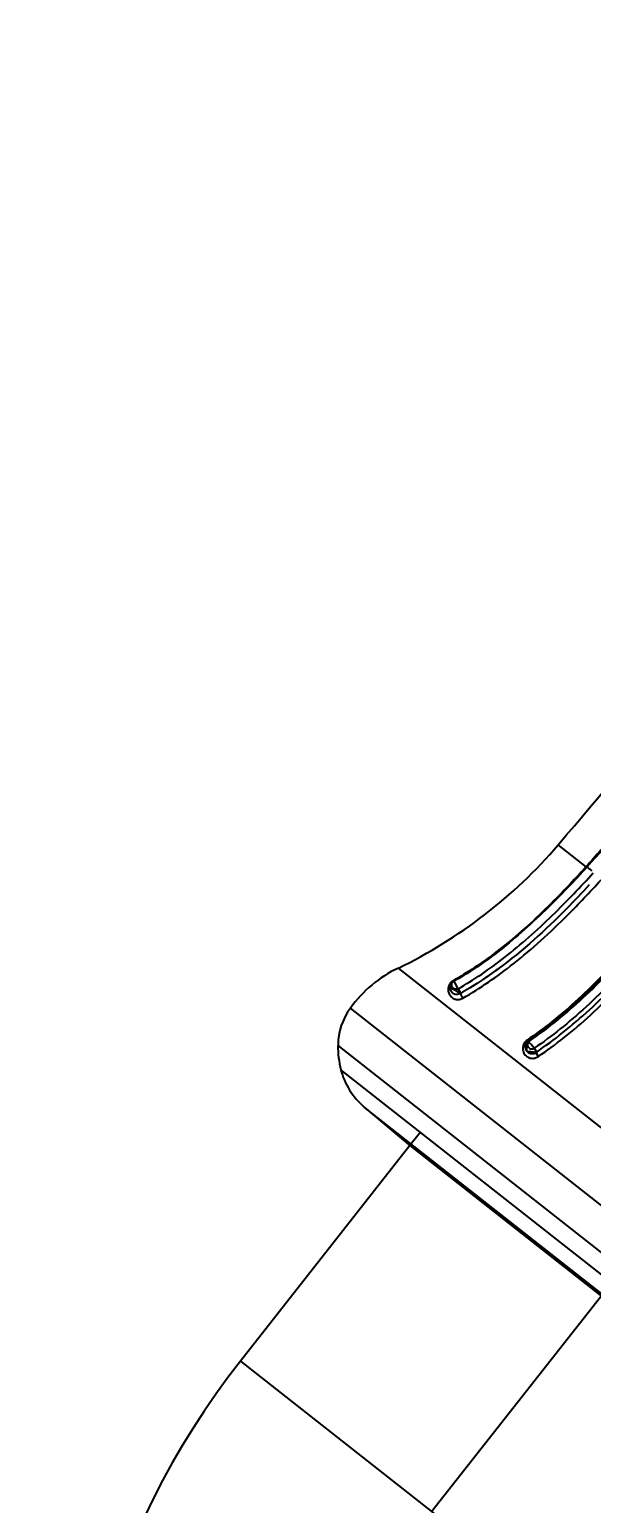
# Model space of a CAD drawing. Header units: millimetres. Extents: x 1145859089 to 1147511753, y -1047484727 to -1047247487.
# Drawn here: x 1146333116.7 to 1146333156, y -1047433708.7 to -1047433605.7 of the extents above; entities that cross this region are included whole.
import ezdxf
from ezdxf.xclip import XClip

# ---------------------------------------------------------------- set-up
doc = ezdxf.new("R2010")
doc.units = ezdxf.units.MM
doc.header["$LTSCALE"] = 100
doc.header["$MEASUREMENT"] = 0
doc.header["$XCLIPFRAME"] = 2
doc.linetypes.add('단지배치도$0$CENTER', pattern=[31, 30, -0.5, 0, -0.5])
doc.layers.get('0').update_dxf_attribs({"linetype": 'CONTINUOUS'})
for name, color, linetype in [('XREF', 135, 'CONTINUOUS'), ('단지배치도$0$S240910', 33, 'CONTINUOUS'), ('단지배치도$0$W240910', 135, 'CONTINUOUS')]:
    doc.layers.add(name, color=color, linetype=linetype)
doc.styles.add('단지배치도$0$WS1', font='romans.shx', dxfattribs={"width": 0.8, "bigfont": 'whgtxt.shx'})

# ---------------------------------------------------------------- blocks, each defined once
blk = doc.blocks.new('단지배치도$0$zw$9902')
at = {"layer": '단지배치도$0$W240910', "linetype": '단지배치도$0$CENTER', "ltscale": 20}
blk.add_line((64471.17, -62339.95), (64762.94, -61968.93), dxfattribs=at)
at = {"layer": '단지배치도$0$W240910', "linetype": 'ByBlock', "ltscale": 20}
for p, q in [((64481.97, -62294.91), (64480.02, -62293.38)), ((64481.99, -62294.88), (64481.97, -62294.91)), ((64508.62, -62333.25), (64468.85, -62301.98)), ((64506.69, -62337.17), (64465.5, -62304.78)), ((64504.37, -62338.62), (64464.64, -62307.38)), ((64502.67, -62338.83), (64464.84, -62309.08)), ((64466.46, -62311.69), (64469.65, -62314.38)), ((64499.75, -62337.87), (64466.46, -62311.69)), ((64470.39, -62313.44), (64469.74, -62314.27)), ((64469.65, -62314.38), (64457.81, -62329.44)), ((64469.65, -62314.38), (64496.38, -62335.4)), ((64457.81, -62329.44), (64484.54, -62350.46))]:
    blk.add_line(p, q, dxfattribs=at)
for centre, radius, start, end in [((64092.84, -61961.19), 510.15, 319.3708, 325.7482), ((64453.86, -62270.95), 34.46, 295.788, 319.3968), ((64774.29, -61923.31), 472.76, 231.8161, 231.8215), ((64592.39, -62154.6), 178.51, 231.8302, 231.8411), ((64607.17, -62135.94), 202.31, 231.8157, 231.822), ((64885.21, -61781.79), 652.56, 231.85107, 231.85259), ((64636.04, -62099.29), 248.97, 231.8166, 231.821), ((64607.44, -62135.52), 202.81, 231.8439, 231.8497), ((64629.34, -62107.49), 238.38, 231.8734, 231.8783), ((64643.33, -62089.9), 260.85, 231.8455, 231.8499), ((64634.77, -62100.82), 246.98, 231.8451, 231.8498), ((64632.12, -62104.04), 242.81, 231.8733, 231.8781), ((64636.03, -62099.1), 249.11, 231.8734, 231.878), ((64638.49, -62095.99), 253.07, 231.8733, 231.8779), ((64638.79, -62095.65), 253.53, 231.8731, 231.8777), ((64639.69, -62094.53), 254.96, 231.873, 231.8775), ((64640.98, -62092.71), 257.19, 231.901, 231.9056), ((64642.49, -62091.02), 259.46, 231.8727, 231.8772), ((64643.43, -62089.66), 261.11, 231.9006, 231.9051), ((64644.71, -62088.05), 263.16, 231.9004, 231.9049), ((64645.94, -62086.52), 265.13, 231.9002, 231.9047), ((64471.3, -62307.46), 6.67, 179.3121, 194.0621), ((64501.83, -62364.06), 56, 141.8188, 231.8188)]:
    blk.add_arc(centre, radius, start, end, dxfattribs=at)
for points, knots in [([(64515.85, -62249.44), (64514.18, -62251.73), (64512.53, -62254.03), (64508.71, -62259.44), (64506.53, -62262.53), (64502.15, -62268.69), (64499.95, -62271.76), (64495.51, -62277.86), (64493.27, -62280.89), (64486.83, -62289.32), (64484.22, -62292.46), (64482.01, -62294.9)], [0, 0, 0, 0, 0.135049, 0.135049, 0.3150477, 0.3150477, 0.4948189, 0.4948189, 0.674471, 0.674471, 0.9999999, 0.9999999, 0.9999999, 0.9999999]), ([(64515.87, -62249.46), (64513.78, -62252.31), (64510.36, -62257.13), (64505.6, -62263.9), (64502.18, -62268.71), (64498.73, -62273.5), (64495.26, -62278.27), (64491.02, -62283.94), (64486.66, -62289.53), (64483.63, -62293.16), (64482.04, -62294.91)], [0, 0, 0, 0, 0.0106341, 0.0177242, 0.0248147, 0.02835993, 0.03545103, 0.04254223, 0.0496341, 0.0567277, 0.0567277, 0.0567277, 0.0567277]), ([(64503.47, -62266.81), (64502.12, -62268.71), (64499.35, -62272.56), (64495.14, -62278.34), (64491.53, -62283.16), (64488.58, -62286.97), (64486.32, -62289.8), (64484.14, -62292.45), (64482.68, -62294.13), (64481.99, -62294.88)], [227.43525, 227.43525, 227.43525, 227.43525, 298.02339, 371.0962, 444.16901, 480.70542, 517.24182, 553.77823, 584.57929, 584.57929, 584.57929, 584.57929]), ([(64481.97, -62294.91), (64481.55, -62295.37), (64480.66, -62296.33), (64479.15, -62297.86), (64477.48, -62299.44), (64475.74, -62300.85), (64474.16, -62301.99), (64473.16, -62302.6), (64472.69, -62302.87)], [0, 0, 0, 0, 0.166667, 0.333333, 0.5, 0.666667, 0.833333, 1, 1, 1, 1]), ([(64482.04, -62294.91), (64481.62, -62295.38), (64480.72, -62296.35), (64479.13, -62297.96), (64477.44, -62299.52), (64475.77, -62300.91), (64474.15, -62302.06), (64473.19, -62302.64), (64472.73, -62302.9)], [0, 0, 0, 0, 0.166667, 0.333333, 0.5, 0.666667, 0.833333, 1, 1, 1, 1]), ([(64482.01, -62294.9), (64481.58, -62295.37), (64480.69, -62296.33), (64479.19, -62297.86), (64477.59, -62299.35), (64476.35, -62300.38), (64475.67, -62300.9), (64475.55, -62301)], [0, 0, 0, 0, 0.1666667, 0.3333333, 0.5, 0.6666667, 0.70406, 0.70406, 0.70406, 0.70406]), ([(64482.04, -62294.91), (64482.03, -62294.91), (64482.02, -62294.9), (64482.01, -62294.9), (64482.01, -62294.9), (64482.01, -62294.9)], [0, 0, 0, 0, 0.333333, 0.666667, 1, 1, 1, 1]), ([(64473.04, -62303.42), (64473.57, -62303.12), (64474.65, -62302.45), (64476.29, -62301.26), (64477.99, -62299.84), (64479.64, -62298.3), (64481.13, -62296.79), (64482.04, -62295.81), (64482.48, -62295.33)], [0, 0, 0, 0, 0.166667, 0.333333, 0.5, 0.666667, 0.833333, 1, 1, 1, 1]), ([(64473.37, -62304.08), (64474.56, -62303.4), (64475.75, -62302.59), (64478.18, -62300.66), (64479.45, -62299.51), (64481.44, -62297.51), (64482.23, -62296.69), (64483.02, -62295.81)], [0, 0, 0, 0, 0.371803, 0.371803, 0.774117, 0.774117, 1, 1, 1, 1]), ([(64482.2, -62296.16), (64481.68, -62296.72), (64479.68, -62298.83), (64477.55, -62300.77), (64475.85, -62302.02)], [4.388092, 4.388092, 4.388092, 4.388092, 7.318533, 15.39882, 15.39882, 15.39882, 15.39882]), ([(64477.27, -62299.6), (64477.4, -62299.5), (64478.31, -62298.7), (64479.46, -62297.59), (64480.47, -62296.54), (64480.74, -62296.26)], [14.753255, 14.753255, 14.753255, 14.753255, 18.212067, 40.272865, 48.440986, 48.440986, 48.440986, 48.440986]), ([(64472.72, -62302.87), (64473.58, -62302.38), (64474.53, -62301.76), (64475.44, -62301.09), (64475.55, -62301)], [64.116786, 64.116786, 64.116786, 64.116786, 85.159632, 88.085818, 88.085818, 88.085818, 88.085818]), ([(64475.55, -62301), (64475.11, -62301.33), (64474.13, -62302.02), (64473.22, -62302.59), (64472.72, -62302.87)], [0.7040608, 0.7040608, 0.7040608, 0.7040608, 0.8333333, 0.997969, 0.997969, 0.997969, 0.997969]), ([(64475.85, -62302.02), (64475.43, -62302.32), (64474.31, -62303.11), (64473.58, -62303.53), (64473.2, -62303.75)], [0.7217181, 0.7217181, 0.7217181, 0.7217181, 0.8333333, 1, 1, 1, 1]), ([(64475.65, -62302.17), (64475.69, -62302.14), (64475.9, -62301.99), (64476.1, -62301.84), (64476.26, -62301.71)], [9.611629, 9.611629, 9.611629, 9.611629, 9.815078, 10.61949, 10.61949, 10.61949, 10.61949]), ([(64472.69, -62302.87), (64472.66, -62302.88), (64472.62, -62302.91), (64472.55, -62302.97), (64472.48, -62303.04), (64472.43, -62303.11), (64472.39, -62303.19), (64472.36, -62303.27), (64472.34, -62303.36), (64472.32, -62303.46), (64472.33, -62303.56), (64472.35, -62303.67), (64472.39, -62303.79), (64472.46, -62303.89), (64472.54, -62303.98), (64472.62, -62304.05), (64472.71, -62304.11), (64472.81, -62304.15), (64472.91, -62304.17), (64473.01, -62304.18), (64473.11, -62304.17), (64473.21, -62304.15), (64473.29, -62304.12), (64473.34, -62304.09), (64473.37, -62304.08)], [0, 0, 0, 0, 0.045455, 0.090909, 0.136364, 0.181818, 0.227273, 0.272727, 0.318182, 0.363636, 0.409091, 0.454545, 0.5, 0.545455, 0.590909, 0.636364, 0.681818, 0.727273, 0.772727, 0.818182, 0.863636, 0.909091, 0.954545, 1, 1, 1, 1]), ([(64472.45, -62303.33), (64472.45, -62303.32), (64472.46, -62303.3), (64472.46, -62303.28), (64472.46, -62303.28)], [0.54091182, 0.54091182, 0.54091182, 0.54091182, 0.61043366, 0.63989499, 0.63989499, 0.63989499, 0.63989499]), ([(64473.2, -62303.75), (64473.08, -62303.82), (64472.84, -62303.83), (64472.56, -62303.67), (64472.46, -62303.49), (64472.45, -62303.35), (64472.45, -62303.33)], [0, 0, 0, 0, 0.000409303, 0.000702655, 0.001219115, 0.001298733, 0.001298733, 0.001298733, 0.001298733]), ([(64472.49, -62303.13), (64472.49, -62303.13), (64472.49, -62303.13), (64472.47, -62303.18), (64472.46, -62303.23), (64472.46, -62303.27), (64472.46, -62303.27), (64472.46, -62303.28)], [1.0339266, 1.0339266, 1.0339266, 1.0339266, 1.049353, 1.0759269, 1.490302, 1.5326432, 1.5467569, 1.5467569, 1.5467569, 1.5467569]), ([(64472.69, -62302.89), (64472.69, -62302.89), (64472.66, -62302.91), (64472.62, -62302.94), (64472.57, -62302.99), (64472.55, -62303.02), (64472.55, -62303.03)], [4.5419047, 4.5419047, 4.5419047, 4.5419047, 4.5698004, 4.7606577, 4.951515, 5.0798149, 5.0798149, 5.0798149, 5.0798149]), ([(64472.73, -62302.9), (64472.72, -62302.91), (64472.69, -62302.93), (64472.65, -62302.96), (64472.63, -62303), (64472.61, -62303.04), (64472.59, -62303.09), (64472.58, -62303.14), (64472.58, -62303.19), (64472.6, -62303.25), (64472.62, -62303.3), (64472.65, -62303.35), (64472.69, -62303.39), (64472.74, -62303.42), (64472.78, -62303.44), (64472.83, -62303.46), (64472.88, -62303.46), (64472.93, -62303.46), (64472.98, -62303.45), (64473.02, -62303.43), (64473.04, -62303.42)], [0, 0, 0, 0, 0.055556, 0.111111, 0.166667, 0.222222, 0.277778, 0.333333, 0.388889, 0.444444, 0.5, 0.555556, 0.611111, 0.666667, 0.722222, 0.777778, 0.833333, 0.888889, 0.944444, 1, 1, 1, 1]), ([(64479.72, -62305.8), (64479.61, -62305.81), (64479.39, -62305.98), (64478.99, -62306.29), (64478.49, -62306.66), (64478.12, -62306.92), (64477.93, -62307.05)], [0.8532055, 0.8532055, 0.8532055, 0.8532055, 0.875, 0.9166667, 0.9583333, 0.9999979, 0.9999979, 0.9999979, 0.9999979]), ([(64477.83, -62307.79), (64477.83, -62307.78), (64477.8, -62307.74), (64477.75, -62307.66), (64477.71, -62307.55), (64477.71, -62307.42), (64477.73, -62307.31), (64477.78, -62307.2), (64477.84, -62307.11), (64477.9, -62307.07), (64477.93, -62307.05)], [0.4798282, 0.4798282, 0.4798282, 0.4798282, 0.5, 0.5714286, 0.6428571, 0.7142857, 0.7857143, 0.8571429, 0.9285714, 1, 1, 1, 1]), ([(64478.49, -62307.87), (64478.46, -62307.89), (64478.4, -62307.93), (64478.3, -62307.96), (64478.19, -62307.96), (64478.08, -62307.95), (64477.98, -62307.91), (64477.9, -62307.85), (64477.85, -62307.81), (64477.83, -62307.79)], [0, 0, 0, 0, 0.0714286, 0.1428571, 0.2142857, 0.2857143, 0.3571429, 0.4285714, 0.4797607, 0.4797607, 0.4797607, 0.4797607])]:
    blk.add_open_spline(points, degree=3, knots=knots, dxfattribs=at)
for points in [[(64481.98, -62294.93), (64481.38, -62295.59), (64480.77, -62296.24), (64480.14, -62296.87)], [(64481.98, -62294.93), (64481.98, -62294.93), (64481.98, -62294.92), (64481.97, -62294.91)], [(64481.99, -62294.88), (64482, -62294.89), (64482.01, -62294.9), (64482.01, -62294.9)], [(64481.06, -62297.37), (64481.07, -62297.37), (64481.07, -62297.36), (64481.08, -62297.36)], [(64486.64, -62298.58), (64486.1, -62299.23), (64484.99, -62300.51), (64483.23, -62302.42), (64481.42, -62304.2), (64479.59, -62305.76), (64478.43, -62306.62), (64477.86, -62307.01)], [(64478.01, -62307.08), (64478.57, -62306.7), (64479.73, -62305.85), (64481.55, -62304.29), (64483.37, -62302.52), (64485.12, -62300.61), (64486.23, -62299.32), (64486.78, -62298.67)], [(64478.32, -62306.77), (64481.29, -62304.68), (64483.88, -62301.96), (64486.32, -62299.08)], [(64487.24, -62299.06), (64486.69, -62299.72), (64485.56, -62301.02), (64483.8, -62302.94), (64481.97, -62304.72), (64480.17, -62306.27), (64478.96, -62307.17), (64478.35, -62307.58)], [(64478.49, -62307.87), (64479.12, -62307.44), (64480.36, -62306.52), (64482.22, -62304.92), (64484.01, -62303.17), (64485.77, -62301.26), (64486.91, -62299.94), (64487.48, -62299.26)], [(64478.64, -62308.16), (64479.23, -62307.76), (64480.42, -62306.88), (64482.31, -62305.28), (64484.14, -62303.43), (64486, -62301.49), (64487.15, -62300.14), (64487.71, -62299.46)], [(64468.85, -62301.98), (64467.52, -62302.61), (64466.36, -62303.58), (64465.5, -62304.78)], [(64474.98, -62302.64), (64475.11, -62302.55), (64475.24, -62302.46), (64475.37, -62302.36)], [(64472.47, -62303.24), (64472.46, -62303.25), (64472.45, -62303.27), (64472.45, -62303.29)], [(64472.46, -62303.26), (64472.46, -62303.26), (64472.46, -62303.26), (64472.46, -62303.26)], [(64472.49, -62303.13), (64472.5, -62303.1), (64472.52, -62303.07), (64472.54, -62303.04)], [(64472.54, -62303.04), (64472.57, -62302.98), (64472.64, -62302.92), (64472.71, -62302.88)], [(64472.55, -62303.03), (64472.55, -62303.02), (64472.55, -62303.02), (64472.56, -62303.01)], [(64472.69, -62302.87), (64472.7, -62302.88), (64472.7, -62302.88), (64472.66, -62302.91)], [(64472.73, -62302.9), (64472.72, -62302.89), (64472.71, -62302.88), (64472.7, -62302.88)], [(64472.71, -62302.88), (64472.7, -62302.88), (64472.7, -62302.88), (64472.7, -62302.88)], [(64473.04, -62303.42), (64473.05, -62303.44), (64473.08, -62303.48), (64473.14, -62303.56), (64473.18, -62303.65), (64473.21, -62303.72), (64473.21, -62303.75), (64473.2, -62303.75)], [(64473.37, -62304.08), (64473.36, -62304.07), (64473.32, -62304.02), (64473.27, -62303.94), (64473.22, -62303.85), (64473.2, -62303.78), (64473.2, -62303.75), (64473.2, -62303.75)], [(64465.5, -62304.78), (64464.95, -62305.52), (64464.64, -62306.44), (64464.64, -62307.38)], [(64477.86, -62307.01), (64477.82, -62307.03), (64477.76, -62307.09), (64477.68, -62307.18), (64477.61, -62307.3), (64477.56, -62307.45), (64477.54, -62307.6), (64477.56, -62307.77), (64477.62, -62307.93), (64477.72, -62308.06), (64477.83, -62308.16), (64477.95, -62308.23), (64478.07, -62308.27), (64478.19, -62308.29), (64478.32, -62308.29), (64478.43, -62308.26), (64478.54, -62308.22), (64478.61, -62308.18), (64478.64, -62308.16)], [(64477.83, -62307.79), (64477.77, -62307.71), (64477.73, -62307.62), (64477.72, -62307.53)], [(64477.86, -62307.01), (64477.89, -62307.04), (64477.92, -62307.05), (64477.93, -62307.05)], [(64478.35, -62307.58), (64478.32, -62307.6), (64478.25, -62307.63), (64478.14, -62307.64), (64478.03, -62307.6), (64477.94, -62307.52), (64477.88, -62307.41), (64477.87, -62307.29), (64477.92, -62307.17), (64477.97, -62307.11), (64478.01, -62307.08)], [(64478.01, -62307.08), (64477.97, -62307.05), (64477.94, -62307.04), (64477.93, -62307.05)], [(64478.35, -62307.58), (64478.37, -62307.6), (64478.42, -62307.65), (64478.48, -62307.75), (64478.5, -62307.83), (64478.5, -62307.86), (64478.49, -62307.87)], [(64478.64, -62308.16), (64478.61, -62308.14), (64478.57, -62308.09), (64478.51, -62307.99), (64478.48, -62307.91), (64478.48, -62307.88), (64478.49, -62307.87)], [(64464.83, -62309.08), (64465.08, -62310.08), (64465.66, -62311.01), (64466.46, -62311.69)]]:
    blk.add_open_spline(points, degree=3, dxfattribs=at)
at = {"layer": '단지배치도$0$S240910', "style": '단지배치도$0$WS1', "width": 0.8}
blk.add_text('FH:32.00', height=1200, dxfattribs=at).set_placement((60354.83, -63274.83))
blk = doc.blocks.new('단지배치도')
blk.add_blockref('단지배치도$0$zw$9902', (141034.19, 142437.16))

msp = doc.modelspace()

# ---------------------------------------------------------------- block references
at = {"layer": 'XREF'}
ref = msp.add_blockref('단지배치도', (1146127639.433663, -1047513806.462535), dxfattribs=at)
XClip(ref).set_block_clipping_path([(72982.4064819524, 34919.7593965298), (360382.4067475507, 255319.7593436697)])

doc.saveas('drawing.dxf')
